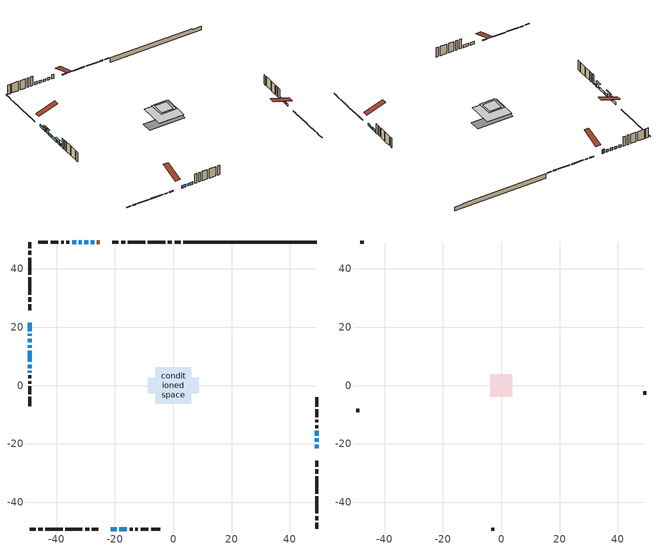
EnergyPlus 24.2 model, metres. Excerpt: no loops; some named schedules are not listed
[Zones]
conditioned space
 floor adiabatic (AdiabaticFloorConstruction): -6.18,-6.18 -6.18,6.18 6.18,6.18 6.18,-6.18 z2.9
 floor foundation (Slab1 construction): -8.75,-2.68 -8.75,2.68 8.75,2.68 8.75,-2.68 z-1.83
 wall outside (RimJoist1 construction): 2.53,49.18 0.47,49.18 / -49.18,-49.18 -47.12,-49.18 / -49.18,49.18 -49.18,47.12 / 49.18,-49.18 49.18,-47.12 z0.46:0.76
 wall outside (RimJoist2 construction): -0.46,49.18 -1.87,49.18 / -46.19,-49.18 -44.78,-49.18 / -49.18,46.19 -49.18,44.78 / 49.18,-46.19 49.18,-44.78 z0.46:0.76
 wall outside (RimJoist3 construction): -2.8,49.18 -8.7,49.18 / -43.85,-49.18 -37.95,-49.18 / -49.18,43.85 -49.18,37.95 / 49.18,-43.85 49.18,-37.95 z0.46:0.76
 wall outside (RimJoist4 construction): -9.63,49.18 -15.53,49.18 / -37.02,-49.18 -31.12,-49.18 / -49.18,37.02 -49.18,31.12 / 49.18,-37.02 49.18,-31.12 z0.46:0.76
 wall outside (RimJoist5 construction): -16.46,49.18 -17.87,49.18 / -30.19,-49.18 -28.78,-49.18 / -49.18,30.19 -49.18,28.78 / 49.18,-30.19 49.18,-28.78 z0.46:0.76
 wall outside (RimJoist6 construction): -18.8,49.18 -20.86,49.18 / -27.85,-49.18 -25.79,-49.18 / -49.18,27.85 -49.18,25.79 / 49.18,-27.85 49.18,-25.79 z0.46:0.76
 wall outside (AdiabaticWallConstruction 1): -25.2,49.18 -26.23,49.18 z0.46:2.49
 wall outside (AdiabaticWallConstruction): 49.18,-21.45 49.18,-20.28 / -49.18,21.45 -49.18,18.67 / -27.15,49.18 -28.22,49.18 / -29.15,49.18 -30.5,49.18 / -21.45,-49.18 -19.38,-49.18 / -49.18,13.86 -49.18,12.9 / -31.42,49.18 -32.38,49.18 / -33.31,49.18 -34.66,49.18 / -18.46,-49.18 -15.92,-49.18 / 49.18,-17.2 49.18,-15.57 / -49.18,11.97 -49.18,8.11 / -49.18,5.04 -49.18,4.44 z0.46:1.68; 49.18,-19.35 49.18,-18.13 z0.46:1.17; -49.18,17.74 -49.18,17.03 z0.46:1.48; -49.18,16.1 -49.18,14.78 z0.46:2.19; -49.18,7.18 -49.18,5.96 z0.46:2.09
 wall outside (Wall1 construction): -35.58,49.18 -36.66,49.18 / -14.99,-49.18 -13.91,-49.18 / -49.18,3.51 -49.18,2.44 / 49.18,-14.65 49.18,-13.57 z0.46:5.34
 wall outside (Wall2 construction): -37.59,49.18 -38.45,49.18 / -12.98,-49.18 -12.12,-49.18 / -49.18,1.51 -49.18,0.65 / 49.18,-12.64 49.18,-11.78 z0.46:5.34
 wall outside (Wall3 construction): -39.38,49.18 -42.02,49.18 / -11.19,-49.18 -8.55,-49.18 / -49.18,-0.28 -49.18,-2.92 / 49.18,-10.85 49.18,-8.21 z0.46:5.34
 wall outside (Wall4 construction): -42.95,49.18 -46.2,49.18 / -7.62,-49.18 -4.37,-49.18 / -49.18,-3.85 -49.18,-7.1 / 49.18,-7.28 49.18,-4.03 z0.46:5.34
 wall foundation (FoundationWall1 construction): 3.46,49.18,-1.83 3.46,49.18,0.46 44.61,49.18,0.46 44.61,49.18,-0.05 49.18,49.18,-0.05 49.18,49.18,-1.83
 window (WindowConstruction 13): 49.18,-21.45 49.18,-20.28 z0.46:1.68
 window (WindowConstruction 6): -49.18,21.45 -49.18,18.67 z0.46:1.68
 window (WindowConstruction 7): -27.16,49.18 -28.22,49.18 z0.46:1.68
 window (WindowConstruction 8): -29.15,49.18 -30.49,49.18 z0.46:1.68
 window (WindowConstruction 9): -21.45,-49.18 -19.38,-49.18 z0.46:1.68
 window (WindowConstruction 10): 49.18,-19.35 49.18,-18.13 z0.46:1.17
 window (WindowConstruction 11): -49.18,17.74 -49.18,17.03 z0.46:1.47
 window (WindowConstruction 12): -49.18,16.1 -49.18,14.78 z0.46:2.19
 window (WindowConstruction 14): -49.18,13.85 -49.18,12.9 z0.46:1.68
 window (WindowConstruction 15): -31.42,49.18 -32.38,49.18 z0.46:1.68
 window (WindowConstruction): -33.31,49.18 -34.65,49.18 z0.46:1.68
 window (WindowConstruction 1): -18.45,-49.18 -15.92,-49.18 z0.46:1.68
 window (WindowConstruction 2): 49.18,-17.2 49.18,-15.58 z0.46:1.68
 window (WindowConstruction 3): -49.18,11.97 -49.18,8.11 z0.46:1.68
 window (WindowConstruction 4): -49.18,7.18 -49.18,5.96 z0.46:2.08
 window (WindowConstruction 5): -49.18,5.03 -49.18,4.44 z0.46:1.68
 door (Door): -25.2,49.18 -26.23,49.18 z0.46:2.49
 ceiling adiabatic (AdiabaticFloorConstruction): 6.18,-6.18 6.18,6.18 -6.18,6.18 -6.18,-6.18 z2.9
attic - vented
 floor to conditioned space (Floor1 construction Reversed): -2.95,-2.95 -2.95,2.95 2.95,2.95 2.95,-2.95 z5.34
 floor to conditioned space (Floor2 construction Reversed): -3.84,-3.84 -3.84,3.84 3.84,3.84 3.84,-3.84 z5.34
 wall outside (Wall5 construction): -47.13,49.18 -48.25,49.18 / -3.44,-49.18 -2.32,-49.18 / -49.18,-8.03 -49.18,-9.15 / 49.18,-3.1 49.18,-1.98 z0.46:5.34
 roof outside (Roof1 construction): -24.27,49.18,5.34 -24.27,39.75,8.48 -21.79,39.75,8.48 -21.79,49.18,5.34; -22.37,-49.18,5.34 -22.37,-39.75,8.48 -24.86,-39.75,8.48 -24.86,-49.18,5.34; -49.18,22.37,5.34 -39.75,22.37,8.48 -39.75,24.86,8.48 -49.18,24.86,5.34; 49.18,-22.37,5.34 39.75,-22.37,8.48 39.75,-24.86,8.48 49.18,-24.86,5.34
shading: 49.18,-17.83 49.18,-19.65 49.48,-19.65 49.48,-17.83 z1.47; -49.18,15.81 -49.18,18.96 -49.48,18.96 -49.48,15.81 z2.69; -49.18,13.56 -49.18,17.32 -49.48,17.32 -49.48,13.56 z3.41; -49.18,5.05 -49.18,8.09 -49.79,8.09 -49.79,5.05 z3
[Building]
Building 1: Terrain=Suburbs
[Site:Location]
Halifax Intl AP_NS: Latitude {deg}=44.88; Longitude {deg}=-63.51; Time Zone {hr}=-4; Elevation {m}=145; Keep Site Location Information=Yes
[Site:GroundTemperature:Shallow]
3.15511, 1.33576, 1.19006, 2.05344, 5.51939, 8.9692, 11.96, 13.8546, 14.0156, 12.4746, 9.56009, 6.2161
[Site:WaterMainsTemperature]
Calculation Method=Schedule; Temperature Schedule=mains temperature schedule
[Material] Roughness=Rough; Thermal Absorptance=0.9
Name | Thickness {m} | Conductivity {W/m-K} | Density {kg/m3} | Specific Heat {J/kg-K} | Solar Absorptance | Visible Absorptance
asphalt or fiberglass shingles | 0.00635 | 0.162714 | 1121.4 | 1465.45 | 0.4 | 0.4
ceiling loosefill ins | 0.254 | 0.0480833 | 16.02 | 1046.75 | 0.7 | 0.7
ceiling loosefill ins 1 | 0.338667 | 0.0480833 | 16.02 | 1046.75 | 0.7 | 0.7
ceiling stud and cavity | 0.1397 | 0.082902 | 65.682 | 1177.47 | 0.7 | 0.7
ceiling stud and cavity 1 | 0.1397 | 0.411067 | 65.682 | 1177.47 | 0.7 | 0.7
concrete 4.0 in. | 0.1016 | 1.803125 | 2242.8 | 837.4 | 0.7 | 0.7
concrete 8.0 in. | 0.2032 | 1.803125 | 2242.8 | 837.4 | 0.7 | 0.7
door material | 0.04445 | 0.053851 | 512.64 | 1214.23 | 0.7 | 0.7
exterior vertical ins | 0.0801515 | 0.029427 | 32.04 | 1214.23 | 0.7 | 0.7
floor covering | 0.0127 | 0.0433444 | 54.468 | 1339.84 | 0.6 | 0.6
floor rigid ins; wall rigid ins 1 | 0.512978 | 0.029427 | 32.04 | 1214.23 | 0.7 | 0.7
floor stud and cavity | 0.1397 | 1.75129 | 37.0049 | 1207.88 | 0.7 | 0.7
furniture material conditioned space 1 | 0.1524 | 0.115458 | 640.8 | 1214.23 | 0.6 | 0.6
gypsum board | 0.0127 | 0.160291 | 801 | 837.4 | 0.6 | 0.6
gypsum board 1 | 0.0127 | 0.160291 | 801 | 837.4 | 0.7 | 0.7
osb sheathing 0.5 in. | 0.0127 | 0.115458 | 512.64 | 1214.23 | 0.7 | 0.7
osb sheathing 0.75 in. | 0.01905 | 0.115458 | 512.64 | 1214.23 | 0.7 | 0.7
osb sheathing 2.0 in. | 0.0508 | 0.115458 | 512.64 | 1214.23 | 0.7 | 0.7
rim joist rigid ins; wall rigid ins | 0.051816 | 0.029427 | 32.04 | 1214.23 | 0.7 | 0.7
rim joist stud and cavity | 0.0508 | 0.0349875 | 125.044 | 1163.47 | 0.6 | 0.6
rim joist stud and cavity 1 | 0.0508 | 0.0460436 | 125.044 | 1163.47 | 0.6 | 0.6
rim joist stud and cavity 2 | 0.0508 | 0.0406006 | 125.044 | 1163.47 | 0.6 | 0.6
rim joist stud and cavity 3 | 0.0508 | 0.0292721 | 125.044 | 1163.47 | 0.6 | 0.6
rim joist stud and cavity 4 | 0.0508 | 0.0318229 | 125.044 | 1163.47 | 0.6 | 0.6
rim joist stud and cavity 5 | 0.0508 | 0.281244 | 125.044 | 1163.47 | 0.6 | 0.6
wall stud and cavity | 0.1397 | 0.20086 | 139.0536 | 1170.24 | 0.7 | 0.7
wall stud and cavity 1 | 0.1397 | 0.536101 | 139.0536 | 1170.24 | 0.7 | 0.7
wall stud and cavity 2 | 0.1397 | 0.249497 | 139.0536 | 1170.24 | 0.7 | 0.7
wall stud and cavity 3 | 0.1397 | 0.231988 | 139.0536 | 1170.24 | 0.7 | 0.7
wall stud and cavity 4 | 0.0889 | 6.1454 | 50.32683 | 1063.81 | 0.6 | 0.6
wall stud and cavity 5 | 0.0889 | 0.380278 | 52.3479 | 1209.89 | 0.7 | 0.7
wall stud and cavity 6 | 0.0889 | 0.391764 | 83.0341 | 1211.67 | 0.7 | 0.7
wood siding | 0.0254 | 0.102417 | 544.68 | 1172.36 | 0.4 | 0.4
wood siding 1 | 0.00254 | 0.102417 | 544.68 | 1172.36 | 0.4 | 0.4
wood siding 2; wood siding 3; wood siding 4 | 0.0254 | 0.102417 | 544.68 | 1172.36 | 0.7 | 0.7
[WindowMaterial:SimpleGlazingSystem]
Name | U-Factor {W/m2-K} | Solar Heat Gain Coefficient
WindowMaterial | 2.929848 | 0.61
WindowMaterial 1 | 2.90203 | 0.65
WindowMaterial 10 | 2.92814 | 0.66
WindowMaterial 11 | 3.03376 | 0.46
WindowMaterial 2 | 2.97981 | 0.54
WindowMaterial 3 | 2.88953 | 0.66
WindowMaterial 4 | 2.97868 | 0.54
WindowMaterial 5 | 2.98209 | 0.59
WindowMaterial 6 | 2.94291 | 0.59
WindowMaterial 7 | 2.91168 | 0.63
WindowMaterial 8 | 2.97187 | 0.55
WindowMaterial 9 | 2.915653 | 0.63
[Construction]
AdiabaticFloorConstruction: floor stud and cavity, floor rigid ins, osb sheathing 0.75 in., floor covering
AdiabaticWallConstruction: wood siding 3, wall rigid ins 1, wall stud and cavity 5, gypsum board
AdiabaticWallConstruction 1: wood siding 4, wall rigid ins 1, wall stud and cavity 5, gypsum board
Door: door material
Floor1 construction Reversed: gypsum board, ceiling stud and cavity, ceiling loosefill ins
Floor2 construction Reversed: gypsum board, ceiling stud and cavity 1, ceiling loosefill ins 1
FoundationWall1 construction: concrete 8.0 in., gypsum board 1
furniture construction conditioned space 1: furniture material conditioned space 1
PartitionWallConstruction: gypsum board, wall stud and cavity 6, gypsum board
RimJoist1 construction: wood siding 2, rim joist rigid ins, osb sheathing 2.0 in., rim joist stud and cavity
RimJoist2 construction: wood siding 2, rim joist rigid ins, osb sheathing 2.0 in., rim joist stud and cavity 1
RimJoist3 construction: wood siding 2, rim joist rigid ins, osb sheathing 2.0 in., rim joist stud and cavity 2
RimJoist4 construction: wood siding 2, osb sheathing 2.0 in., rim joist stud and cavity 3
RimJoist5 construction: wood siding 2, osb sheathing 2.0 in., rim joist stud and cavity 4
RimJoist6 construction: wood siding 2, rim joist rigid ins, osb sheathing 2.0 in., rim joist stud and cavity 5
Roof1 construction: asphalt or fiberglass shingles
Slab1 construction: concrete 4.0 in.
Wall1 construction: wood siding, wall rigid ins, osb sheathing 0.5 in., wall stud and cavity, gypsum board
Wall2 construction: wood siding, wall rigid ins, osb sheathing 0.5 in., wall stud and cavity 1, gypsum board
Wall3 construction: wood siding, wall rigid ins, osb sheathing 0.5 in., wall stud and cavity 2, gypsum board
Wall4 construction: wood siding, wall rigid ins, osb sheathing 0.5 in., wall stud and cavity 3, gypsum board
Wall5 construction: wood siding 1, wall stud and cavity 4
WindowConstruction; WindowConstruction 8: WindowMaterial
WindowConstruction 1: WindowMaterial 1
WindowConstruction 10: WindowMaterial 8
WindowConstruction 11; WindowConstruction 5: WindowMaterial 4
WindowConstruction 12: WindowMaterial 9
WindowConstruction 13: WindowMaterial 10
WindowConstruction 14; WindowConstruction 15: WindowMaterial 11
WindowConstruction 2; WindowConstruction 4: WindowMaterial 2
WindowConstruction 3: WindowMaterial 3
WindowConstruction 6: WindowMaterial 5
WindowConstruction 7: WindowMaterial 6
WindowConstruction 9: WindowMaterial 7
[Zone] Multiplier=1; Part of Total Floor Area=Yes
Name | Volume {m3}
attic - vented | 47.8722
conditioned space | 632.7
[Space]
Name | Zone | Volume {m3}
attic - vented 1 | attic - vented | 47.8722
conditioned space 1 | conditioned space | 632.7
[ZoneInfiltration:EffectiveLeakageArea]
infil attic - vented 1: Zone or Space=attic - vented 1; Schedule=Always On Discrete; Effective Air Leakage Area {cm2}=3359.64; Stack Coefficient=0.00055777; Wind Coefficient=1.59569e-05
[ZoneMixing]
whole house fan mix: Zone or Space=attic - vented; Schedule=Always On Continuous; Design Flow Rate Calculation Method=Flow/Zone; Design Flow Rate {m3/s}=0; Source Zone or Space=conditioned space
[SurfaceProperty:ExposedFoundationPerimeter]
Slab1: Exposed Perimeter Calculation Method=TotalExposedPerimeter; Total Exposed Perimeter {m}=45.72
[InternalMass] Zone or ZoneList=conditioned space; Space or SpaceList=conditioned space 1
Name | Construction | Surface Area {m2}
furniture mass conditioned space 1 | furniture construction conditioned space 1 | 98.64
partition wall mass | PartitionWallConstruction | 246.6
[Lights]
interior lighting: Zone or ZoneList or Space or SpaceList=conditioned space 1; Schedule=interior lighting schedule; Design Level Calculation Method=LightingLevel; Lighting Level {W}=343.2; Return Air Fraction=0; Fraction Radiant=0.6; Fraction Visible=0.2; Fraction Replaceable=1
[People]
occupants: Zone or ZoneList or Space or SpaceList=conditioned space 1; Number of People Schedule=occupants schedule; Number of People Calculation Method=People; Number of People=3; Fraction Radiant=0.314171; Sensible Heat Fraction=0.56303; Activity Level Schedule=occupants activity schedule; Carbon Dioxide Generation Rate {m3/s-W}=0; Enable ASHRAE 55 Comfort Warnings=No; Mean Radiant Temperature Calculation Type=EnclosureAveraged
[ElectricEquipment] Zone or ZoneList or Space or SpaceList=conditioned space 1; Design Level Calculation Method=EquipmentLevel
Name | Schedule | Design Level {W} | Fraction Latent | Fraction Radiant | Fraction Lost
clothes dryer | clothes dryer schedule | 140.772 | 0.015 | 0.081 | 0.85
clothes washer | clothes washer schedule | 32.1985 | 0.03 | 0.162 | 0.7
cooking range | cooking range schedule | 215.147 | 0.08 | 0.432 | 0.2
dishwasher | dishwasher schedule | 66.8632 | 0.3 | 0.18 | 0.4
fridge | fridge schedule | 72.9452 | 0 | 0.6 | 0
mech vent house fan | mech vent house fan schedule | 0 | 0 | 0 | 1
mech vent house fan cfis | mech vent house fan cfis schedule | 0 | 0 | 0 | 0
misc plug loads | misc plug loads schedule | 494.7 | 0.045 | 0.513 | 0.1
whole house fan | Always On Discrete | 0 | 0 | 0 | 1
[OtherEquipment] Zone or ZoneList or Space or SpaceList=conditioned space 1; Design Level Calculation Method=EquipmentLevel
Name | Fuel Type | Schedule | Design Level {W} | Fraction Latent | Fraction Radiant | Fraction Lost
clothes dryer 1 | Electricity | clothes dryer schedule | 0 | 0.015 | 0.081 | 0.85
cooking range 1 | Electricity | cooking range schedule | 0 | 0.08 | 0.432 | 0.2
general water use latent | None | general water use schedule | 62.594 | 1 | 0 | 0
general water use sensible | None | general water use schedule | -61.6891 | 0 | 0.6 | 0
mech vent house fan latent load | None | Always On Discrete | 0 | 1 | 0 | 0
mech vent house fan sensible load | None | Always On Discrete | 0 | 0 | 0 | 0
water heater energy adjustment1 | FuelOilNo2 | Always On Discrete | 0.01 | 0 | 0 | 1
[ZoneInfiltration:DesignFlowRate] Zone or ZoneList or Space or SpaceList=conditioned space 1; Schedule=Always On Discrete; Design Flow Rate Calculation Method=Flow/Zone; Design Flow Rate {m3/s}=0
infil flow; natural vent flow; whole house fan flow
[Foundation:Kiva]
Foundation Kiva 1: Initial Indoor Air Temperature {C}=18; Wall Height Above Grade {m}=0.460004; Wall Depth Below Slab {m}=0.2032; Custom Block Material Name 1=exterior vertical ins; Custom Block Depth 1 {m}=2.28999; Custom Block X Position 1 {m}=0.2159; Custom Block Z Position 1 {m}=0
[Foundation:Kiva:Settings]
Soil Conductivity {W/m-K}=0.849921; Soil Density {kg/m3}=1842.3; Soil Specific Heat {J/kg-K}=418.7; Ground Solar Absorptivity=0.9; Ground Thermal Absorptivity=0.9; Ground Surface Roughness {m}=0.03; Far-Field Width {m}=40; Deep-Ground Boundary Condition=ZeroFlux; Deep-Ground Depth {m}=40; Minimum Cell Dimension {m}=0.2; Maximum Cell Growth Coefficient=3; Simulation Timestep=Timestep
[Exterior:Lights]
exterior lighting: Schedule=exterior lighting schedule; Design Level {W}=75.6
[Schedule:Constant]
Name | Hourly Value
Always On Continuous; mech vent house fan schedule; mech vent house fan cfis schedule; Always On Discrete | 1
occupants activity schedule | 117.228
fridge schedule | 0
[Schedule:Week:Daily]
interior lighting schedule Week Rule - Jan1-Jan27: interior lighting schedule day, interior lighting schedule day, interior lighting schedule day, interior lighting schedule day, interior lighting schedule day, interior lighting schedule day, interior lighting schedule day, interior lighting schedule default day, interior lighting schedule default day, interior lighting schedule default day, interior lighting schedule default day, interior lighting schedule default day
interior lighting schedule Week Rule - Jan28-Feb3: interior lighting schedule day, interior lighting schedule day, interior lighting schedule day, interior lighting schedule day, interior lighting schedule day 1, interior lighting schedule day 1, interior lighting schedule day 1, interior lighting schedule default day, interior lighting schedule default day, interior lighting schedule default day, interior lighting schedule default day, interior lighting schedule default day
interior lighting schedule Week Rule - Feb4-Feb24: interior lighting schedule day 1, interior lighting schedule day 1, interior lighting schedule day 1, interior lighting schedule day 1, interior lighting schedule day 1, interior lighting schedule day 1, interior lighting schedule day 1, interior lighting schedule default day, interior lighting schedule default day, interior lighting schedule default day, interior lighting schedule default day, interior lighting schedule default day
interior lighting schedule Week Rule - Feb25-Mar3: interior lighting schedule day 1, interior lighting schedule day 1, interior lighting schedule day 1, interior lighting schedule day 1, interior lighting schedule day 2, interior lighting schedule day 2, interior lighting schedule day 2, interior lighting schedule default day, interior lighting schedule default day, interior lighting schedule default day, interior lighting schedule default day, interior lighting schedule default day
interior lighting schedule Week Rule - Mar4-Mar31: interior lighting schedule day 2, interior lighting schedule day 2, interior lighting schedule day 2, interior lighting schedule day 2, interior lighting schedule day 2, interior lighting schedule day 2, interior lighting schedule day 2, interior lighting schedule default day, interior lighting schedule default day, interior lighting schedule default day, interior lighting schedule default day, interior lighting schedule default day
interior lighting schedule Week Rule - Apr1-Apr28: interior lighting schedule day 3, interior lighting schedule day 3, interior lighting schedule day 3, interior lighting schedule day 3, interior lighting schedule day 3, interior lighting schedule day 3, interior lighting schedule day 3, interior lighting schedule default day, interior lighting schedule default day, interior lighting schedule default day, interior lighting schedule default day, interior lighting schedule default day
interior lighting schedule Week Rule - Apr29-May5: interior lighting schedule day 3, interior lighting schedule day 3, interior lighting schedule day 4, interior lighting schedule day 4, interior lighting schedule day 4, interior lighting schedule day 4, interior lighting schedule day 4, interior lighting schedule default day, interior lighting schedule default day, interior lighting schedule default day, interior lighting schedule default day, interior lighting schedule default day
interior lighting schedule Week Rule - May6-May26: interior lighting schedule day 4, interior lighting schedule day 4, interior lighting schedule day 4, interior lighting schedule day 4, interior lighting schedule day 4, interior lighting schedule day 4, interior lighting schedule day 4, interior lighting schedule default day, interior lighting schedule default day, interior lighting schedule default day, interior lighting schedule default day, interior lighting schedule default day
interior lighting schedule Week Rule - May27-Jun2: interior lighting schedule day 4, interior lighting schedule day 4, interior lighting schedule day 4, interior lighting schedule day 4, interior lighting schedule day 4, interior lighting schedule day 5, interior lighting schedule day 5, interior lighting schedule default day, interior lighting schedule default day, interior lighting schedule default day, interior lighting schedule default day, interior lighting schedule default day
interior lighting schedule Week Rule - Jun3-Jun30: interior lighting schedule day 5, interior lighting schedule day 5, interior lighting schedule day 5, interior lighting schedule day 5, interior lighting schedule day 5, interior lighting schedule day 5, interior lighting schedule day 5, interior lighting schedule default day, interior lighting schedule default day, interior lighting schedule default day, interior lighting schedule default day, interior lighting schedule default day
interior lighting schedule Week Rule - Jul1-Jul28: interior lighting schedule day 6, interior lighting schedule day 6, interior lighting schedule day 6, interior lighting schedule day 6, interior lighting schedule day 6, interior lighting schedule day 6, interior lighting schedule day 6, interior lighting schedule default day, interior lighting schedule default day, interior lighting schedule default day, interior lighting schedule default day, interior lighting schedule default day
interior lighting schedule Week Rule - Jul29-Aug4: interior lighting schedule day 6, interior lighting schedule day 6, interior lighting schedule day 6, interior lighting schedule day 7, interior lighting schedule day 7, interior lighting schedule day 7, interior lighting schedule day 7, interior lighting schedule default day, interior lighting schedule default day, interior lighting schedule default day, interior lighting schedule default day, interior lighting schedule default day
interior lighting schedule Week Rule - Aug5-Aug25: interior lighting schedule day 7, interior lighting schedule day 7, interior lighting schedule day 7, interior lighting schedule day 7, interior lighting schedule day 7, interior lighting schedule day 7, interior lighting schedule day 7, interior lighting schedule default day, interior lighting schedule default day, interior lighting schedule default day, interior lighting schedule default day, interior lighting schedule default day
interior lighting schedule Week Rule - Aug26-Sep1: interior lighting schedule day 7, interior lighting schedule day 7, interior lighting schedule day 7, interior lighting schedule day 7, interior lighting schedule day 7, interior lighting schedule day 7, interior lighting schedule day 8, interior lighting schedule default day, interior lighting schedule default day, interior lighting schedule default day, interior lighting schedule default day, interior lighting schedule default day
interior lighting schedule Week Rule - Sep2-Sep29: interior lighting schedule day 8, interior lighting schedule day 8, interior lighting schedule day 8, interior lighting schedule day 8, interior lighting schedule day 8, interior lighting schedule day 8, interior lighting schedule day 8, interior lighting schedule default day, interior lighting schedule default day, interior lighting schedule default day, interior lighting schedule default day, interior lighting schedule default day
interior lighting schedule Week Rule - Sep30-Oct6: interior lighting schedule day 8, interior lighting schedule day 9, interior lighting schedule day 9, interior lighting schedule day 9, interior lighting schedule day 9, interior lighting schedule day 9, interior lighting schedule day 9, interior lighting schedule default day, interior lighting schedule default day, interior lighting schedule default day, interior lighting schedule default day, interior lighting schedule default day
interior lighting schedule Week Rule - Oct7-Oct27: interior lighting schedule day 9, interior lighting schedule day 9, interior lighting schedule day 9, interior lighting schedule day 9, interior lighting schedule day 9, interior lighting schedule day 9, interior lighting schedule day 9, interior lighting schedule default day, interior lighting schedule default day, interior lighting schedule default day, interior lighting schedule default day, interior lighting schedule default day
interior lighting schedule Week Rule - Oct28-Nov3: interior lighting schedule day 9, interior lighting schedule day 9, interior lighting schedule day 9, interior lighting schedule day 9, interior lighting schedule day 10, interior lighting schedule day 10, interior lighting schedule day 10, interior lighting schedule default day, interior lighting schedule default day, interior lighting schedule default day, interior lighting schedule default day, interior lighting schedule default day
interior lighting schedule Week Rule - Nov4-Nov24: interior lighting schedule day 10, interior lighting schedule day 10, interior lighting schedule day 10, interior lighting schedule day 10, interior lighting schedule day 10, interior lighting schedule day 10, interior lighting schedule day 10, interior lighting schedule default day, interior lighting schedule default day, interior lighting schedule default day, interior lighting schedule default day, interior lighting schedule default day
interior lighting schedule Week Rule - Nov25-Dec1: interior lighting schedule day 10, interior lighting schedule day 10, interior lighting schedule day 10, interior lighting schedule day 10, interior lighting schedule day 10, interior lighting schedule day 10, interior lighting schedule day 11, interior lighting schedule default day, interior lighting schedule default day, interior lighting schedule default day, interior lighting schedule default day, interior lighting schedule default day
interior lighting schedule Week Rule - Dec2-Dec31: interior lighting schedule day 11, interior lighting schedule day 11, interior lighting schedule day 11, interior lighting schedule day 11, interior lighting schedule day 11, interior lighting schedule day 11, interior lighting schedule day 11, interior lighting schedule default day, interior lighting schedule default day, interior lighting schedule default day, interior lighting schedule default day, interior lighting schedule default day
occupants schedule Week Rule - Jan1-Dec31: occupants schedule day, occupants schedule day, occupants schedule day, occupants schedule day, occupants schedule day, occupants schedule day, occupants schedule day, occupants schedule default day, occupants schedule default day, occupants schedule default day, occupants schedule default day, occupants schedule default day
clothes dryer schedule Week Rule - Jan1-Dec31: clothes dryer schedule day, clothes dryer schedule day, clothes dryer schedule day, clothes dryer schedule day, clothes dryer schedule day, clothes dryer schedule day, clothes dryer schedule day, clothes dryer schedule default day, clothes dryer schedule default day, clothes dryer schedule default day, clothes dryer schedule default day, clothes dryer schedule default day
clothes washer schedule Week Rule - Jan1-Dec31: clothes washer schedule day, clothes washer schedule day, clothes washer schedule day, clothes washer schedule day, clothes washer schedule day, clothes washer schedule day, clothes washer schedule day, clothes washer schedule default day, clothes washer schedule default day, clothes washer schedule default day, clothes washer schedule default day, clothes washer schedule default day
cooking range schedule Week Rule - Jan1-Dec31: cooking range schedule day, cooking range schedule day, cooking range schedule day, cooking range schedule day, cooking range schedule day, cooking range schedule day, cooking range schedule day, cooking range schedule default day, cooking range schedule default day, cooking range schedule default day, cooking range schedule default day, cooking range schedule default day
dishwasher schedule Week Rule - Jan1-Dec31: dishwasher schedule day, dishwasher schedule day, dishwasher schedule day, dishwasher schedule day, dishwasher schedule day, dishwasher schedule day, dishwasher schedule day, dishwasher schedule default day, dishwasher schedule default day, dishwasher schedule default day, dishwasher schedule default day, dishwasher schedule default day
misc plug loads schedule Week Rule - Jan1-Dec31: misc plug loads schedule day, misc plug loads schedule day, misc plug loads schedule day, misc plug loads schedule day, misc plug loads schedule day, misc plug loads schedule day, misc plug loads schedule day, misc plug loads schedule default day, misc plug loads schedule default day, misc plug loads schedule default day, misc plug loads schedule default day, misc plug loads schedule default day
general water use schedule Week Rule - Jan1-Dec31: general water use schedule day, general water use schedule day, general water use schedule day, general water use schedule day, general water use schedule day, general water use schedule day, general water use schedule day, general water use schedule default day, general water use schedule default day, general water use schedule default day, general water use schedule default day, general water use schedule default day
exterior lighting schedule Week Rule - Jan1-Jan27: exterior lighting schedule day, exterior lighting schedule day, exterior lighting schedule day, exterior lighting schedule day, exterior lighting schedule day, exterior lighting schedule day, exterior lighting schedule day, exterior lighting schedule default day, exterior lighting schedule default day, exterior lighting schedule default day, exterior lighting schedule default day, exterior lighting schedule default day
exterior lighting schedule Week Rule - Jan28-Feb3: exterior lighting schedule day, exterior lighting schedule day, exterior lighting schedule day, exterior lighting schedule day, exterior lighting schedule day 1, exterior lighting schedule day 1, exterior lighting schedule day 1, exterior lighting schedule default day, exterior lighting schedule default day, exterior lighting schedule default day, exterior lighting schedule default day, exterior lighting schedule default day
exterior lighting schedule Week Rule - Feb4-Feb24: exterior lighting schedule day 1, exterior lighting schedule day 1, exterior lighting schedule day 1, exterior lighting schedule day 1, exterior lighting schedule day 1, exterior lighting schedule day 1, exterior lighting schedule day 1, exterior lighting schedule default day, exterior lighting schedule default day, exterior lighting schedule default day, exterior lighting schedule default day, exterior lighting schedule default day
exterior lighting schedule Week Rule - Feb25-Mar3: exterior lighting schedule day 1, exterior lighting schedule day 1, exterior lighting schedule day 1, exterior lighting schedule day 1, exterior lighting schedule day 2, exterior lighting schedule day 2, exterior lighting schedule day 2, exterior lighting schedule default day, exterior lighting schedule default day, exterior lighting schedule default day, exterior lighting schedule default day, exterior lighting schedule default day
exterior lighting schedule Week Rule - Mar4-Mar31: exterior lighting schedule day 2, exterior lighting schedule day 2, exterior lighting schedule day 2, exterior lighting schedule day 2, exterior lighting schedule day 2, exterior lighting schedule day 2, exterior lighting schedule day 2, exterior lighting schedule default day, exterior lighting schedule default day, exterior lighting schedule default day, exterior lighting schedule default day, exterior lighting schedule default day
exterior lighting schedule Week Rule - Apr1-Apr28: exterior lighting schedule day 3, exterior lighting schedule day 3, exterior lighting schedule day 3, exterior lighting schedule day 3, exterior lighting schedule day 3, exterior lighting schedule day 3, exterior lighting schedule day 3, exterior lighting schedule default day, exterior lighting schedule default day, exterior lighting schedule default day, exterior lighting schedule default day, exterior lighting schedule default day
exterior lighting schedule Week Rule - Apr29-May5: exterior lighting schedule day 3, exterior lighting schedule day 3, exterior lighting schedule day 4, exterior lighting schedule day 4, exterior lighting schedule day 4, exterior lighting schedule day 4, exterior lighting schedule day 4, exterior lighting schedule default day, exterior lighting schedule default day, exterior lighting schedule default day, exterior lighting schedule default day, exterior lighting schedule default day
exterior lighting schedule Week Rule - May6-May26: exterior lighting schedule day 4, exterior lighting schedule day 4, exterior lighting schedule day 4, exterior lighting schedule day 4, exterior lighting schedule day 4, exterior lighting schedule day 4, exterior lighting schedule day 4, exterior lighting schedule default day, exterior lighting schedule default day, exterior lighting schedule default day, exterior lighting schedule default day, exterior lighting schedule default day
exterior lighting schedule Week Rule - May27-Jun2: exterior lighting schedule day 4, exterior lighting schedule day 4, exterior lighting schedule day 4, exterior lighting schedule day 4, exterior lighting schedule day 4, exterior lighting schedule day 5, exterior lighting schedule day 5, exterior lighting schedule default day, exterior lighting schedule default day, exterior lighting schedule default day, exterior lighting schedule default day, exterior lighting schedule default day
exterior lighting schedule Week Rule - Jun3-Jun30: exterior lighting schedule day 5, exterior lighting schedule day 5, exterior lighting schedule day 5, exterior lighting schedule day 5, exterior lighting schedule day 5, exterior lighting schedule day 5, exterior lighting schedule day 5, exterior lighting schedule default day, exterior lighting schedule default day, exterior lighting schedule default day, exterior lighting schedule default day, exterior lighting schedule default day
exterior lighting schedule Week Rule - Jul1-Jul28: exterior lighting schedule day 6, exterior lighting schedule day 6, exterior lighting schedule day 6, exterior lighting schedule day 6, exterior lighting schedule day 6, exterior lighting schedule day 6, exterior lighting schedule day 6, exterior lighting schedule default day, exterior lighting schedule default day, exterior lighting schedule default day, exterior lighting schedule default day, exterior lighting schedule default day
exterior lighting schedule Week Rule - Jul29-Aug4: exterior lighting schedule day 6, exterior lighting schedule day 6, exterior lighting schedule day 6, exterior lighting schedule day 7, exterior lighting schedule day 7, exterior lighting schedule day 7, exterior lighting schedule day 7, exterior lighting schedule default day, exterior lighting schedule default day, exterior lighting schedule default day, exterior lighting schedule default day, exterior lighting schedule default day
exterior lighting schedule Week Rule - Aug5-Aug25: exterior lighting schedule day 7, exterior lighting schedule day 7, exterior lighting schedule day 7, exterior lighting schedule day 7, exterior lighting schedule day 7, exterior lighting schedule day 7, exterior lighting schedule day 7, exterior lighting schedule default day, exterior lighting schedule default day, exterior lighting schedule default day, exterior lighting schedule default day, exterior lighting schedule default day
[Schedule:Year]
interior lighting schedule: interior lighting schedule Week Rule - Jan1-Jan27, 1, 1, 1, 27, interior lighting schedule Week Rule - Jan28-Feb3, 1, 28, 2, 3, interior lighting schedule Week Rule - Feb4-Feb24, 2, 4, 2, 24, interior lighting schedule Week Rule - Feb25-Mar3, 2, 25, 3, 3, interior lighting schedule Week Rule - Mar4-Mar31, 3, 4, 3, 31, interior lighting schedule Week Rule - Apr1-Apr28, 4, 1, 4, 28, interior lighting schedule Week Rule - Apr29-May5, 4, 29, 5, 5, interior lighting schedule Week Rule - May6-May26, 5, 6, 5, 26, interior lighting schedule Week Rule - May27-Jun2, 5, 27, 6, 2, interior lighting schedule Week Rule - Jun3-Jun30, 6, 3, 6, 30, interior lighting schedule Week Rule - Jul1-Jul28, 7, 1, 7, 28, interior lighting schedule Week Rule - Jul29-Aug4, 7, 29, 8, 4, interior lighting schedule Week Rule - Aug5-Aug25, 8, 5, 8, 25, interior lighting schedule Week Rule - Aug26-Sep1, 8, 26, 9, 1, interior lighting schedule Week Rule - Sep2-Sep29, 9, 2, 9, 29, interior lighting schedule Week Rule - Sep30-Oct6, 9, 30, 10, 6, interior lighting schedule Week Rule - Oct7-Oct27, 10, 7, 10, 27, interior lighting schedule Week Rule - Oct28-Nov3, 10, 28, 11, 3, interior lighting schedule Week Rule - Nov4-Nov24, 11, 4, 11, 24, interior lighting schedule Week Rule - Nov25-Dec1, 11, 25, 12, 1, interior lighting schedule Week Rule - Dec2-Dec31, 12, 2, 12, 31
occupants schedule: occupants schedule Week Rule - Jan1-Dec31, 1, 1, 12, 31
clothes dryer schedule: clothes dryer schedule Week Rule - Jan1-Dec31, 1, 1, 12, 31
clothes washer schedule: clothes washer schedule Week Rule - Jan1-Dec31, 1, 1, 12, 31
cooking range schedule: cooking range schedule Week Rule - Jan1-Dec31, 1, 1, 12, 31
dishwasher schedule: dishwasher schedule Week Rule - Jan1-Dec31, 1, 1, 12, 31
misc plug loads schedule: misc plug loads schedule Week Rule - Jan1-Dec31, 1, 1, 12, 31
general water use schedule: general water use schedule Week Rule - Jan1-Dec31, 1, 1, 12, 31
exterior lighting schedule: exterior lighting schedule Week Rule - Jan1-Jan27, 1, 1, 1, 27, exterior lighting schedule Week Rule - Jan28-Feb3, 1, 28, 2, 3, exterior lighting schedule Week Rule - Feb4-Feb24, 2, 4, 2, 24, exterior lighting schedule Week Rule - Feb25-Mar3, 2, 25, 3, 3, exterior lighting schedule Week Rule - Mar4-Mar31, 3, 4, 3, 31, exterior lighting schedule Week Rule - Apr1-Apr28, 4, 1, 4, 28, exterior lighting schedule Week Rule - Apr29-May5, 4, 29, 5, 5, exterior lighting schedule Week Rule - May6-May26, 5, 6, 5, 26, exterior lighting schedule Week Rule - May27-Jun2, 5, 27, 6, 2, exterior lighting schedule Week Rule - Jun3-Jun30, 6, 3, 6, 30, exterior lighting schedule Week Rule - Jul1-Jul28, 7, 1, 7, 28, exterior lighting schedule Week Rule - Jul29-Aug4, 7, 29, 8, 4, exterior lighting schedule Week Rule - Aug5-Aug25, 8, 5, 8, 25, exterior lighting schedule Week Rule - Aug26-Sep1, 8, 26, 9, 1, exterior lighting schedule Week Rule - Sep2-Sep29, 9, 2, 9, 29, exterior lighting schedule Week Rule - Sep30-Oct6, 9, 30, 10, 6, exterior lighting schedule Week Rule - Oct7-Oct27, 10, 7, 10, 27, exterior lighting schedule Week Rule - Oct28-Nov3, 10, 28, 11, 3, exterior lighting schedule Week Rule - Nov4-Nov24, 11, 4, 11, 24, exterior lighting schedule Week Rule - Nov25-Dec1, 11, 25, 12, 1, exterior lighting schedule Week Rule - Dec2-Dec31, 12, 2, 12, 31
[Schedule:Compact]
mains temperature schedule: Through: 01/01, For: AllDays, Until: 24:00, 7.41, Through: 01/02, For: AllDays, Until: 24:00, 7.34833, Through: 01/03, For: AllDays, Until: 24:00, 7.28778, Through: 01/04, For: AllDays, Until: 24:00, 7.22889, Through: 01/05, For: AllDays, Until: 24:00, 7.17056, Through: 01/06, For: AllDays, Until: 24:00, 7.11333, Through: 01/07, For: AllDays, Until: 24:00, 7.05722, Through: 01/08, For: AllDays, Until: 24:00, 7.00167, Through: 01/09, For: AllDays, Until: 24:00, 6.94778, Through: 01/10, For: AllDays, Until: 24:00, 6.895, Through: 01/11, For: AllDays, Until: 24:00, 6.84333, Through: 01/12, For: AllDays, Until: 24:00, 6.79278, Through: 01/13, For: AllDays, Until: 24:00, 6.74389, Through: 01/14, For: AllDays, Until: 24:00, 6.69556, Through: 01/15, For: AllDays, Until: 24:00, 6.64889, Through: 01/16, For: AllDays, Until: 24:00, 6.60278, Through: 01/17, For: AllDays, Until: 24:00, 6.55833, Through: 01/18, For: AllDays, Until: 24:00, 6.515, Through: 01/19, For: AllDays, Until: 24:00, 6.47333, Through: 01/20, For: AllDays, Until: 24:00, 6.43278, Through: 01/21, For: AllDays, Until: 24:00, 6.39333, Through: 01/22, For: AllDays, Until: 24:00, 6.355, Through: 01/23, For: AllDays, Until: 24:00, 6.31833, Through: 01/24, For: AllDays, Until: 24:00, 6.28278, Through: 01/25, For: AllDays, Until: 24:00, 6.24889, Through: 01/26, For: AllDays, Until: 24:00, 6.21611, Through: 01/27, For: AllDays, Until: 24:00, 6.18444, Through: 01/28, For: AllDays, Until: 24:00, 6.15444, Through: 01/29, For: AllDays, Until: 24:00, 6.12556, Through: 01/30, For: AllDays, Until: 24:00, 6.09833, Through: 01/31, For: AllDays, Until: 24:00, 6.07222, Through: 02/01, For: AllDays, Until: 24:00, 6.04778, Through: 02/02, For: AllDays, Until: 24:00, 6.02444, Through: 02/03, For: AllDays, Until: 24:00, 6.00278, Through: 02/04, For: AllDays, Until: 24:00, 5.98222, Through: 02/05, For: AllDays, Until: 24:00, 5.96333, Through: 02/06, For: AllDays, Until: 24:00, 5.94556, Through: 02/07, For: AllDays, Until: 24:00, 5.92944, Through: 02/08, For: AllDays, Until: 24:00, 5.915, Through: 02/09, For: AllDays, Until: 24:00, 5.90167, Through: 02/10, For: AllDays, Until: 24:00, 5.89, Through: 02/11, For: AllDays, Until: 24:00, 5.87944, Through: 02/12, For: AllDays, Until: 24:00, 5.87056, Through: 02/13, For: AllDays, Until: 24:00, 5.86333, Through: 02/14, For: AllDays, Until: 24:00, 5.85722, Through: 02/15, For: AllDays, Until: 24:00, 5.85278, Through: 02/16, For: AllDays, Until: 24:00, 5.84944, Through: 02/17, For: AllDays, Until: 24:00, 5.84833, Through: 02/18, For: AllDays, Until: 24:00, 5.84778, Through: 02/19, For: AllDays, Until: 24:00, 5.84944, Through: 02/20, For: AllDays, Until: 24:00, 5.85167, Through: 02/21, For: AllDays, Until: 24:00, 5.85611, Through: 02/22, For: AllDays, Until: 24:00, 5.86167, Through: 02/23, For: AllDays, Until: 24:00, 5.86889, Through: 02/24, For: AllDays, Until: 24:00, 5.87722, Through: 02/25, For: AllDays, Until: 24:00, 5.88722, Through: 02/26, For: AllDays, Until: 24:00, 5.89889, Through: 02/27, For: AllDays, Until: 24:00, 5.91167, Through: 02/28, For: AllDays, Until: 24:00, 5.92611, Through: 03/01, For: AllDays, Until: 24:00, 5.94222, Through: 03/02, For: AllDays, Until: 24:00, 5.95944, Through: 03/03, For: AllDays, Until: 24:00, 5.97778, Through: 03/04, For: AllDays, Until: 24:00, 5.99778, Through: 03/05, For: AllDays, Until: 24:00, 6.01944, Through: 03/06, For: AllDays, Until: 24:00, 6.04222, Through: 03/07, For: AllDays, Until: 24:00, 6.06667, Through: 03/08, For: AllDays, Until: 24:00, 6.09222, Through: 03/09, For: AllDays, Until: 24:00, 6.11944, Through: 03/10, For: AllDays, Until: 24:00, 6.14778, Through: 03/11, For: AllDays, Until: 24:00, 6.17722, Through: 03/12, For: AllDays, Until: 24:00, 6.20833, Through: 03/13, For: AllDays, Until: 24:00, 6.24111, Through: 03/14, For: AllDays, Until: 24:00, 6.275, Through: 03/15, For: AllDays, Until: 24:00, 6.31, Through: 03/16, For: AllDays, Until: 24:00, 6.34667, Through: 03/17, For: AllDays, Until: 24:00, 6.38444, Through: 03/18, For: AllDays, Until: 24:00, 6.42333, Through: 03/19, For: AllDays, Until: 24:00, 6.46389, Through: 03/20, For: AllDays, Until: 24:00, 6.50556, Through: 03/21, For: AllDays, Until: 24:00, 6.54833, Through: 03/22, For: AllDays, Until: 24:00, 6.59278, Through: 03/23, For: AllDays, Until: 24:00, 6.63833, Through: 03/24, For: AllDays, Until: 24:00, 6.685, Through: 03/25, For: AllDays, Until: 24:00, 6.73278, Through: 03/26, For: AllDays, Until: 24:00, 6.78167, Through: 03/27, For: AllDays, Until: 24:00, 6.83167, Through: 03/28, For: AllDays, Until: 24:00, 6.88333, Through: 03/29, For: AllDays, Until: 24:00, 6.93611, Through: 03/30, For: AllDays, Until: 24:00, 6.98944, Through: 03/31, For: AllDays, Until: 24:00, 7.04444, Through: 04/01, For: AllDays, Until: 24:00, 7.1, Through: 04/02, For: AllDays, Until: 24:00, 7.15722, Through: 04/03, For: AllDays, Until: 24:00, 7.21556, Through: 04/04, For: AllDays, Until: 24:00, 7.27444, Through: 04/05, For: AllDays, Until: 24:00, 7.33444, Through: 04/06, For: AllDays, Until: 24:00, 7.39556, Through: 04/07, For: AllDays, Until: 24:00, 7.45778, Through: 04/08, For: AllDays, Until: 24:00, 7.52111, Through: 04/09, For: AllDays, Until: 24:00, 7.585, Through: 04/10, For: AllDays, Until: 24:00, 7.65, Through: 04/11, For: AllDays, Until: 24:00, 7.71611, Through: 04/12, For: AllDays, Until: 24:00, 7.78333, Through: 04/13, For: AllDays, Until: 24:00, 7.85111, Through: 04/14, For: AllDays, Until: 24:00, 7.91944, Through: 04/15, For: AllDays, Until: 24:00, 7.98889, Through: 04/16, For: AllDays, Until: 24:00, 8.05944, Through: 04/17, For: AllDays, Until: 24:00, 8.13056, Through: 04/18, For: AllDays, Until: 24:00, 8.20222, Through: 04/19, For: AllDays, Until: 24:00, 8.275, Through: 04/20, For: AllDays, Until: 24:00, 8.34833, Through: 04/21, For: AllDays, Until: 24:00, 8.42222, Through: 04/22, For: AllDays, Until: 24:00, 8.49722, Through: 04/23, For: AllDays, Until: 24:00, 8.57278, Through: 04/24, For: AllDays, Until: 24:00, 8.64889, Through: 04/25, For: AllDays, Until: 24:00, 8.72556, Through: 04/26, For: AllDays, Until: 24:00, 8.80278, Through: 04/27, For: AllDays, Until: 24:00, 8.88111, Through: 04/28, For: AllDays, Until: 24:00, 8.95944, Through: 04/29, For: AllDays, Until: 24:00, 9.03833, Through: 04/30, For: AllDays, Until: 24:00, 9.11778, Through: 05/01, For: AllDays, Until: 24:00, 9.19778, Through: 05/02, For: AllDays, Until: 24:00, 9.27833, Through: 05/03, For: AllDays, Until: 24:00, 9.35944, Through: 05/04, For: AllDays, Until: 24:00, 9.44056, Through: 05/05, For: AllDays, Until: 24:00, 9.52278, Through: 05/06, For: AllDays, Until: 24:00, 9.60444, Through: 05/07, For: AllDays, Until: 24:00, 9.68722, Through: 05/08, For: AllDays, Until: 24:00, 9.77, Through: 05/09, For: AllDays, Until: 24:00, 9.85278, Through: 05/10, For: AllDays, Until: 24:00, 9.93611, Through: 05/11, For: AllDays, Until: 24:00, 10.02, Through: 05/12, For: AllDays, Until: 24:00, 10.1039, Through: 05/13, For: AllDays, Until: 24:00, 10.1878, Through: 05/14, For: AllDays, Until: 24:00, 10.2722, Through: 05/15, For: AllDays, Until: 24:00, 10.3561, Through: 05/16, For: AllDays, Until: 24:00, 10.4406, Through: 05/17, For: AllDays, Until: 24:00, 10.5256, Through: 05/18, For: AllDays, Until: 24:00, 10.61, Through: 05/19, For: AllDays, Until: 24:00, 10.6944, Through: 05/20, For: AllDays, Until: 24:00, 10.7794, Through: 05/21, For: AllDays, Until: 24:00, 10.8639, Through: 05/22, For: AllDays, Until: 24:00, 10.9489, Through: 05/23, For: AllDays, Until: 24:00, 11.0333, Through: 05/24, For: AllDays, Until: 24:00, 11.1178, Through: 05/25, For: AllDays, Until: 24:00, 11.2022, Through: 05/26, For: AllDays, Until: 24:00, 11.2867, Through: 05/27, For: AllDays, Until: 24:00, 11.3711, Through: 05/28, For: AllDays, Until: 24:00, 11.455, Through: 05/29, For: AllDays, Until: 24:00, 11.5389, Through: 05/30, For: AllDays, Until: 24:00, 11.6222, Through: 05/31, For: AllDays, Until: 24:00, 11.7056, Through: 06/01, For: AllDays, Until: 24:00, 11.7883, Through: 06/02, For: AllDays, Until: 24:00, 11.8711, Through: 06/03, For: AllDays, Until: 24:00, 11.9539, Through: 06/04, For: AllDays, Until: 24:00, 12.0356, Through: 06/05, For: AllDays, Until: 24:00, 12.1172, Through: 06/06, For: AllDays, Until: 24:00, 12.1989, Through: 06/07, For: AllDays, Until: 24:00, 12.2794, Through: 06/08, For: AllDays, Until: 24:00, 12.36, Through: 06/09, For: AllDays, Until: 24:00, 12.44, Through: 06/10, For: AllDays, Until: 24:00, 12.5194, Through: 06/11, For: AllDays, Until: 24:00, 12.5983, Through: 06/12, For: AllDays, Until: 24:00, 12.6767, Through: 06/13, For: AllDays, Until: 24:00, 12.7544, Through: 06/14, For: AllDays, Until: 24:00, 12.8317, Through: 06/15, For: AllDays, Until: 24:00, 12.9083, Through: 06/16, For: AllDays, Until: 24:00, 12.9844, Through: 06/17, For: AllDays, Until: 24:00, 13.0594, Through: 06/18, For: AllDays, Until: 24:00, 13.1344, Through: 06/19, For: AllDays, Until: 24:00, 13.2083, Through: 06/20, For: AllDays, Until: 24:00, 13.2811, Through: 06/21, For: AllDays, Until: 24:00, 13.3539, Through: 06/22, For: AllDays, Until: 24:00, 13.4256, Through: 06/23, For: AllDays, Until: 24:00, 13.4967, Through: 06/24, For: AllDays, Until: 24:00, 13.5667, Through: 06/25, For: AllDays, Until: 24:00, 13.6361, Through: 06/26, For: AllDays, Until: 24:00, 13.7044, Through: 06/27, For: AllDays, Until: 24:00, 13.7717, Through: 06/28, For: AllDays, Until: 24:00, 13.8389, Through: 06/29, For: AllDays, Until: 24:00, 13.9044, Through: 06/30, For: AllDays, Until: 24:00, 13.9694, Through: 07/01, For: AllDays, Until: 24:00, 14.0333, Through: 07/02, For: AllDays, Until: 24:00, 14.0961, Through: 07/03, For: AllDays, Until: 24:00, 14.1583, Through: 07/04, For: AllDays, Until: 24:00, 14.2189, Through: 07/05, For: AllDays, Until: 24:00, 14.2789, Through: 07/06, For: AllDays, Until: 24:00, 14.3378, Through: 07/07, For: AllDays, Until: 24:00, 14.3956, Through: 07/08, For: AllDays, Until: 24:00, 14.4522, Through: 07/09, For: AllDays, Until: 24:00, 14.5083, Through: 07/10, For: AllDays, Until: 24:00, 14.5628, Through: 07/11, For: AllDays, Until: 24:00, 14.6161, Through: 07/12, For: AllDays, Until: 24:00, 14.6683, Through: 07/13, For: AllDays, Until: 24:00, 14.7194, Through: 07/14, For: AllDays, Until: 24:00, 14.7694, Through: 07/15, For: AllDays, Until: 24:00, 14.8183, Through: 07/16, For: AllDays, Until: 24:00, 14.8661, Through: 07/17, For: AllDays, Until: 24:00, 14.9122, Through: 07/18, For: AllDays, Until: 24:00, 14.9572, Through: 07/19, For: AllDays, Until: 24:00, 15.0011, Through: 07/20, For: AllDays, Until: 24:00, 15.0439, Through: 07/21, For: AllDays, Until: 24:00, 15.0856, Through: 07/22, For: AllDays, Until: 24:00, 15.1256, Through: 07/23, For: AllDays, Until: 24:00, 15.1644, Through: 07/24, For: AllDays, Until: 24:00, 15.2017, Through: 07/25, For: AllDays, Until: 24:00, 15.2383, Through: 07/26, For: AllDays, Until: 24:00, 15.2728, Through: 07/27, For: AllDays, Until: 24:00, 15.3067, Through: 07/28, For: AllDays, Until: 24:00, 15.3389, Through: 07/29, For: AllDays, Until: 24:00, 15.3694, Through: 07/30, For: AllDays, Until: 24:00, 15.3989, Through: 07/31, For: AllDays, Until: 24:00, 15.4272, Through: 08/01, For: AllDays, Until: 24:00, 15.4539, Through: 08/02, For: AllDays, Until: 24:00, 15.4794, Through: 08/03, For: AllDays, Until: 24:00, 15.5033, Through: 08/04, For: AllDays, Until: 24:00, 15.5261, Through: 08/05, For: AllDays, Until: 24:00, 15.5472, Through: 08/06, For: AllDays, Until: 24:00, 15.5667, Through: 08/07, For: AllDays, Until: 24:00, 15.585, Through: 08/08, For: AllDays, Until: 24:00, 15.6022, Through: 08/09, For: AllDays, Until: 24:00, 15.6172, Through: 08/10, For: AllDays, Until: 24:00, 15.6317, Through: 08/11, For: AllDays, Until: 24:00, 15.6439, Through: 08/12, For: AllDays, Until: 24:00, 15.655, Through: 08/13, For: AllDays, Until: 24:00, 15.665, Through: 08/14, For: AllDays, Until: 24:00, 15.6733, Through: 08/15, For: AllDays, Until: 24:00, 15.68, Through: 08/16, For: AllDays, Until: 24:00, 15.6856, Through: 08/17, For: AllDays, Until: 24:00, 15.6894, Through: 08/18, For: AllDays, Until: 24:00, 15.6917, Through: 08/19, For: AllDays, Until: 24:00, 15.6928, Through: 08/20, For: AllDays, Until: 24:00, 15.6922, Through: 08/21, For: AllDays, Until: 24:00, 15.69, Through: 08/22, For: AllDays, Until: 24:00, 15.6867, Through: 08/23, For: AllDays, Until: 24:00, 15.6822, Through: 08/24, For: AllDays, Until: 24:00, 15.6756, Through: 08/25, For: AllDays, Until: 24:00, 15.6678, Through: 08/26, For: AllDays, Until: 24:00, 15.6589, Through: 08/27, For: AllDays, Until: 24:00, 15.6478, Through: 08/28, For: AllDays, Until: 24:00, 15.6361, Through: 08/29, For: AllDays, Until: 24:00, 15.6222, Through: 08/30, For: AllDays, Until: 24:00, 15.6072, Through: 08/31, For: AllDays, Until: 24:00, 15.5911, Through: 09/01, For: AllDays, Until: 24:00, 15.5733, Through: 09/02, For: AllDays, Until: 24:00, 15.5539, Through: 09/03, For: AllDays, Until: 24:00, 15.5333, Through: 09/04, For: AllDays, Until: 24:00, 15.5111, Through: 09/05, For: AllDays, Until: 24:00, 15.4878, Through: 09/06, For: AllDays, Until: 24:00, 15.4628, Through: 09/07, For: AllDays, Until: 24:00, 15.4367, Through: 09/08, For: AllDays, Until: 24:00, 15.4089, Through: 09/09, For: AllDays, Until: 24:00, 15.38, Through: 09/10, For: AllDays, Until: 24:00, 15.3494, Through: 09/11, For: AllDays, Until: 24:00, 15.3178, Through: 09/12, For: AllDays, Until: 24:00, 15.2844, Through: 09/13, For: AllDays, Until: 24:00, 15.25, Through: 09/14, For: AllDays, Until: 24:00, 15.2144, Through: 09/15, For: AllDays, Until: 24:00, 15.1772, Through: 09/16, For: AllDays, Until: 24:00, 15.1389, Through: 09/17, For: AllDays, Until: 24:00, 15.0989, Through: 09/18, For: AllDays, Until: 24:00, 15.0583, Through: 09/19, For: AllDays, Until: 24:00, 15.0161, Through: 09/20, For: AllDays, Until: 24:00, 14.9722, Through: 09/21, For: AllDays, Until: 24:00, 14.9278, Through: 09/22, For: AllDays, Until: 24:00, 14.8817, Through: 09/23, For: AllDays, Until: 24:00, 14.8344, Through: 09/24, For: AllDays, Until: 24:00, 14.7861, Through: 09/25, For: AllDays, Until: 24:00, 14.7367, Through: 09/26, For: AllDays, Until: 24:00, 14.6861, Through: 09/27, For: AllDays, Until: 24:00, 14.6339, Through: 09/28, For: AllDays, Until: 24:00, 14.5811, Through: 09/29, For: AllDays, Until: 24:00, 14.5267, Through: 09/30, For: AllDays, Until: 24:00, 14.4717, Through: 10/01, For: AllDays, Until: 24:00, 14.415, Through: 10/02, For: AllDays, Until: 24:00, 14.3578, Through: 10/03, For: AllDays, Until: 24:00, 14.2989, Through: 10/04, For: AllDays, Until: 24:00, 14.2394, Through: 10/05, For: AllDays, Until: 24:00, 14.1789, Through: 10/06, For: AllDays, Until: 24:00, 14.1172, Through: 10/07, For: AllDays, Until: 24:00, 14.0544, Through: 10/08, For: AllDays, Until: 24:00, 13.9911, Through: 10/09, For: AllDays, Until: 24:00, 13.9267, Through: 10/10, For: AllDays, Until: 24:00, 13.8611, Through: 10/11, For: AllDays, Until: 24:00, 13.7944, Through: 10/12, For: AllDays, Until: 24:00, 13.7272, Through: 10/13, For: AllDays, Until: 24:00, 13.6594, Through: 10/14, For: AllDays, Until: 24:00, 13.59, Through: 10/15, For: AllDays, Until: 24:00, 13.5206, Through: 10/16, For: AllDays, Until: 24:00, 13.4494, Through: 10/17, For: AllDays, Until: 24:00, 13.3783, Through: 10/18, For: AllDays, Until: 24:00, 13.3061, Through: 10/19, For: AllDays, Until: 24:00, 13.2328, Through: 10/20, For: AllDays, Until: 24:00, 13.1594, Through: 10/21, For: AllDays, Until: 24:00, 13.085, Through: 10/22, For: AllDays, Until: 24:00, 13.01, Through: 10/23, For: AllDays, Until: 24:00, 12.9339, Through: 10/24, For: AllDays, Until: 24:00, 12.8578, Through: 10/25, For: AllDays, Until: 24:00, 12.7806, Through: 10/26, For: AllDays, Until: 24:00, 12.7028, Through: 10/27, For: AllDays, Until: 24:00, 12.625, Through: 10/28, For: AllDays, Until: 24:00, 12.5461, Through: 10/29, For: AllDays, Until: 24:00, 12.4667, Through: 10/30, For: AllDays, Until: 24:00, 12.3872, Through: 10/31, For: AllDays, Until: 24:00, 12.3067, Through: 11/01, For: AllDays, Until: 24:00, 12.2261, Through: 11/02, For: AllDays, Until: 24:00, 12.145, Through: 11/03, For: AllDays, Until: 24:00, 12.0633, Through: 11/04, For: AllDays, Until: 24:00, 11.9817, Through: 11/05, For: AllDays, Until: 24:00, 11.8994, Through: 11/06, For: AllDays, Until: 24:00, 11.8167, Through: 11/07, For: AllDays, Until: 24:00, 11.7339, Through: 11/08, For: AllDays, Until: 24:00, 11.6506, Through: 11/09, For: AllDays, Until: 24:00, 11.5672, Through: 11/10, For: AllDays, Until: 24:00, 11.4833, Through: 11/11, For: AllDays, Until: 24:00, 11.3994, Through: 11/12, For: AllDays, Until: 24:00, 11.315, Through: 11/13, For: AllDays, Until: 24:00, 11.2311, Through: 11/14, For: AllDays, Until: 24:00, 11.1467, Through: 11/15, For: AllDays, Until: 24:00, 11.0622, Through: 11/16, For: AllDays, Until: 24:00, 10.9772, Through: 11/17, For: AllDays, Until: 24:00, 10.8928, Through: 11/18, For: AllDays, Until: 24:00, 10.8083, Through: 11/19, For: AllDays, Until: 24:00, 10.7233, Through: 11/20, For: AllDays, Until: 24:00, 10.6389, Through: 11/21, For: AllDays, Until: 24:00, 10.5539, Through: 11/22, For: AllDays, Until: 24:00, 10.4694, Through: 11/23, For: AllDays, Until: 24:00, 10.385, Through: 11/24, For: AllDays, Until: 24:00, 10.3006, Through: 11/25, For: AllDays, Until: 24:00, 10.2161, Through: 11/26, For: AllDays, Until: 24:00, 10.1322, Through: 11/27, For: AllDays, Until: 24:00, 10.0483, Through: 11/28, For: AllDays, Until: 24:00, 9.96444, Through: 11/29, For: AllDays, Until: 24:00, 9.88111, Through: 11/30, For: AllDays, Until: 24:00, 9.79778, Through: 12/01, For: AllDays, Until: 24:00, 9.715, Through: 12/02, For: AllDays, Until: 24:00, 9.63278, Through: 12/03, For: AllDays, Until: 24:00, 9.55056, Through: 12/04, For: AllDays, Until: 24:00, 9.46833, Through: 12/05, For: AllDays, Until: 24:00, 9.38667, Through: 12/06, For: AllDays, Until: 24:00, 9.30611, Through: 12/07, For: AllDays, Until: 24:00, 9.225, Through: 12/08, For: AllDays, Until: 24:00, 9.145, Through: 12/09, For: AllDays, Until: 24:00, 9.065, Through: 12/10, For: AllDays, Until: 24:00, 8.98611, Through: 12/11, For: AllDays, Until: 24:00, 8.90722, Through: 12/12, For: AllDays, Until: 24:00, 8.82944, Through: 12/13, For: AllDays, Until: 24:00, 8.75167, Through: 12/14, For: AllDays, Until: 24:00, 8.675, Through: 12/15, For: AllDays, Until: 24:00, 8.59833, Through: 12/16, For: AllDays, Until: 24:00, 8.52278, Through: 12/17, For: AllDays, Until: 24:00, 8.44778, Through: 12/18, For: AllDays, Until: 24:00, 8.37333, Through: 12/19, For: AllDays, Until: 24:00, 8.29944, Through: 12/20, For: AllDays, Until: 24:00, 8.22667, Through: 12/21, For: AllDays, Until: 24:00, 8.15444, Through: 12/22, For: AllDays, Until: 24:00, 8.08333, Through: 12/23, For: AllDays, Until: 24:00, 8.01278, Through: 12/24, For: AllDays, Until: 24:00, 7.94278, Through: 12/25, For: AllDays, Until: 24:00, 7.87389, Through: 12/26, For: AllDays, Until: 24:00, 7.80611, Through: 12/27, For: AllDays, Until: 24:00, 7.73889, Through: 12/28, For: AllDays, Until: 24:00, 7.67222, Through: 12/29, For: AllDays, Until: 24:00, 7.60722, Through: 12/30, For: AllDays, Until: 24:00, 7.54278, Through: 12/31, For: AllDays, Until: 24:00, 7.47944
